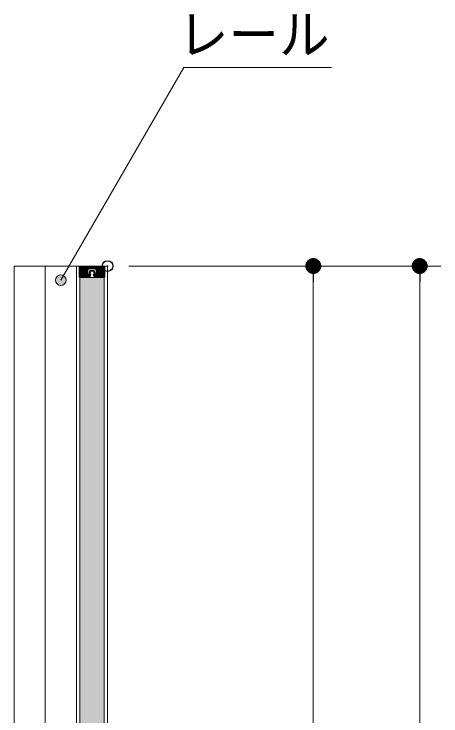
# Model space of a CAD drawing. Units: millimetres, scale not verified. Extents: x -9094 to 9094, y -4567 to 4567.
# Drawn here: x 1647 to 2249, y 2148 to 3138 of the extents above; entities that cross this region are included whole.
import ezdxf
from ezdxf.enums import TextEntityAlignment as Align

# ---------------------------------------------------------------- set-up
doc = ezdxf.new("R2010")
doc.units = ezdxf.units.MM
doc.header["$LTSCALE"] = 30
doc.header["$PDMODE"] = 32
doc.header["$PDSIZE"] = 15
for name, color, linetype, lineweight in [('0-0_3一般', 254, 'Continuous', 20), ('0-2_2寸法-1', 7, 'Continuous', 15), ('0-3_0', 7, 'Continuous', 25), ('0-5_2寸法-3', 7, 'Continuous', 15)]:
    doc.layers.add(name, color=color, linetype=linetype, lineweight=lineweight)
doc.layers.add('0-4_Defpoints', color=7, linetype='Continuous')
doc.styles.add('ＭＳ Ｐゴシック', font='')
doc.styles.get('ＭＳ Ｐゴシック').set_extended_font_data('MS PGothic')

# ---------------------------------------------------------------- blocks, each defined once
blk = doc.blocks.new('グループ-63')
at = {"layer": '0-0_3一般', "lineweight": 18}
for p, q in [((133037, 83092), (133059, 83092)), ((133037, 83016), (133075, 83016)), ((133063, 83096), (133063, 83116)), ((133071, 83124), (133079, 83124)), ((133083, 83008), (133083, 83000)), ((133087, 83116), (133087, 83096)), ((133193, 83116), (133193, 83096)), ((133197, 83008), (133197, 83000)), ((133209, 83124), (133201, 83124)), ((133243, 83016), (133205, 83016)), ((133217, 83096), (133217, 83116)), ((133243, 83092), (133221, 83092))]:
    blk.add_line(p, q, dxfattribs=at)
at = {"layer": '0-0_3一般', "color": 7, "lineweight": 15}
for p, q in [((133037, 83092), (133059, 83092)), ((133059, 83068), (133037, 83068)), ((133037, 83016), (133075, 83016)), ((133075, 82992), (133037, 82992)), ((133063, 83096), (133063, 83116)), ((133071, 83124), (133079, 83124)), ((133083, 83008), (133083, 83000)), ((133087, 83116), (133087, 83096)), ((133193, 83116), (133193, 83096)), ((133197, 83008), (133197, 83000)), ((133209, 83124), (133201, 83124)), ((133243, 83016), (133205, 83016)), ((133205, 82992), (133243, 82992)), ((133217, 83096), (133217, 83116)), ((133243, 83092), (133221, 83092)), ((133221, 83068), (133243, 83068))]:
    blk.add_line(p, q, dxfattribs=at)
at = {"layer": '0-0_3一般'}
for p, q in [((133086, 83089), (133037, 83089)), ((133083.8, 83083), (133037, 83083)), ((133079.5, 83077), (133037, 83077)), ((133071.6, 83071), (133037, 83071)), ((133081.2, 83013), (133037, 83013)), ((133083, 83007), (133037, 83007)), ((133083, 83001), (133037, 83001)), ((133081.2, 82995), (133037, 82995)), ((133086.9, 83095), (133062.9, 83095)), ((133087, 83113), (133063, 83113)), ((133087, 83107), (133063, 83107)), ((133087, 83101), (133063, 83101)), ((133086.4, 83119), (133063.6, 83119)), ((133217, 83113), (133193, 83113)), ((133217, 83107), (133193, 83107)), ((133217, 83101), (133193, 83101)), ((133217.1, 83095), (133193.1, 83095)), ((133216.4, 83119), (133193.6, 83119)), ((133243, 83089), (133194, 83089)), ((133243, 83083), (133196.2, 83083)), ((133243, 83007), (133197, 83007)), ((133243, 83001), (133197, 83001)), ((133243, 83013), (133198.8, 83013)), ((133243, 82995), (133198.8, 82995)), ((133243, 83077), (133200.5, 83077)), ((133243, 83071), (133208.4, 83071))]:
    blk.add_line(p, q, dxfattribs=at)
at = {"layer": '0-0_3一般', "color": 7, "lineweight": 15}
blk.add_lwpolyline([(133287, 83064), (133287, 83028), (133363, 83028), (133363, 83000), (133300, 82992), (133243, 82992), (133243, 83092), (133198, 83260), (133082, 83260), (133037, 83092), (133037, 82992), (132980, 82992), (132917, 83000), (132917, 83028), (132993, 83028), (132993, 83064), (132975, 83064), (132975, 83080), (132998.7, 83103.7), (133049.2, 83292), (133230.8, 83292), (133281.3, 83103.7), (133305, 83080), (133305, 83064)], close=True, dxfattribs=at)
at = {"layer": '0-0_3一般', "lineweight": 18}
for points in [[(133059, 83068), (133037, 83068), (133037, 83092)], [(133075, 82992), (133037, 82992), (133037, 83016)], [(133205, 82992), (133243, 82992), (133243, 83016)], [(133221, 83068), (133243, 83068), (133243, 83092)]]:
    blk.add_lwpolyline(points, dxfattribs=at)
for centre, radius, start, end in [((133059, 83096), 4, 270, 0), ((133059, 83096), 28, 270, 360), ((133071, 83116), 8, 90, 180), ((133075, 83008), 8, 0, 90), ((133075, 83000), 8, 270, 360), ((133079, 83116), 8, 0, 90), ((133201, 83116), 8, 90, 180), ((133221, 83096), 28, 180, 270), ((133205, 83008), 8, 90, 180), ((133205, 83000), 8, 180, 270), ((133209, 83116), 8, 0, 90), ((133221, 83096), 4, 180, 270)]:
    blk.add_arc(centre, radius, start, end, dxfattribs=at)
at = {"layer": '0-0_3一般', "color": 7, "lineweight": 15}
for centre, radius, start, end in [((133059, 83096), 4, 270, 0), ((133059, 83096), 28, 270, 0), ((133071, 83116), 8, 90, 180), ((133075, 83008), 8, 0, 90), ((133075, 83000), 8, 270, 0), ((133079, 83116), 8, 0, 90), ((133201, 83116), 8, 90, 180), ((133221, 83096), 28, 180, 270), ((133205, 83008), 8, 90, 180), ((133205, 83000), 8, 180, 270), ((133209, 83116), 8, 0, 90), ((133221, 83096), 4, 180, 270)]:
    blk.add_arc(centre, radius, start, end, dxfattribs=at)
at = {"layer": '0-0_3一般'}
for points in [[(132998.7, 83103.7), (133037, 83092), (133049.2, 83292)], [(133049.2, 83292), (133037, 83092), (133082, 83260)], [(133049.2, 83292), (133198, 83260), (133230.8, 83292)], [(133049.2, 83292), (133082, 83260), (133198, 83260)], [(133230.8, 83292), (133198, 83260), (133243, 83092)], [(133230.8, 83292), (133287, 83064), (133281.3, 83103.7)], [(133230.8, 83292), (133287, 83028), (133287, 83064)], [(133230.8, 83292), (133243, 83092), (133287, 83028)], [(133037, 82992), (132917, 83028), (132917, 83000)], [(133037, 82992), (132993, 83028), (132917, 83028)], [(133037, 82992), (132917, 83000), (132980, 82992)], [(132975, 83080), (132993, 83064), (132998.7, 83103.7)], [(132975, 83080), (132975, 83064), (132993, 83064)], [(132998.7, 83103.7), (132993, 83028), (133037, 82992)], [(132998.7, 83103.7), (132993, 83064), (132993, 83028)], [(132998.7, 83103.7), (133037, 82992), (133037, 83092)], [(133287, 83028), (133243, 83092), (133243, 82992)], [(133287, 83028), (133243, 82992), (133300, 82992)], [(133281.3, 83103.7), (133305, 83064), (133305, 83080)], [(133281.3, 83103.7), (133287, 83064), (133305, 83064)], [(133287, 83028), (133363, 83000), (133363, 83028)], [(133287, 83028), (133300, 82992), (133363, 83000)]]:
    blk.add_solid(points, dxfattribs=at)
blk = doc.blocks.new('グループ-64')
at = {"layer": '0-0_3一般', "lineweight": 18}
for p, q in [((132600, 83442), (132600, 83022)), ((133680, 83022), (133680, 83442)), ((132885, 83400), (132690, 83400)), ((132915, 83094), (132915, 83370)), ((133020, 83352), (133260, 83352)), ((133365, 83094), (133365, 83370)), ((133395, 83400), (133590, 83400))]:
    blk.add_line(p, q, dxfattribs=at)
at = {"layer": '0-0_3一般', "color": 7, "lineweight": 15}
for p, q in [((132600, 83442), (132600, 83022)), ((133680, 83022), (133680, 83442)), ((132885, 83400), (132690, 83400)), ((132915, 83094), (132915, 83370)), ((133020, 83352), (133260, 83352)), ((133365, 83094), (133365, 83370)), ((133395, 83400), (133590, 83400))]:
    blk.add_line(p, q, dxfattribs=at)
at = {"layer": '0-0_3一般'}
for p, q in [((132773.5, 83439), (132600, 83439)), ((132657, 83445), (132600.2, 83445)), ((132657, 83451), (132601.4, 83451)), ((132657, 83457), (132604.1, 83457)), ((132657, 83463), (132608.6, 83463)), ((132657, 83469), (132617, 83469)), ((132808.5, 83439), (132785.5, 83439)), ((133459.5, 83439), (132820.5, 83439)), ((133494.5, 83439), (133471.5, 83439)), ((133680, 83439), (133506.5, 83439)), ((133663, 83469), (133623, 83469)), ((133671.4, 83463), (133623, 83463)), ((133675.9, 83457), (133623, 83457)), ((133678.6, 83451), (133623, 83451)), ((133679.8, 83445), (133623, 83445)), ((132779.5, 83433), (132600, 83433)), ((133680, 83427), (132600, 83427)), ((133680, 83421), (132600, 83421)), ((133680, 83415), (132600, 83415)), ((133680, 83409), (132600, 83409)), ((133680, 83403), (132600, 83403)), ((133680, 83397), (132600, 83397)), ((133680, 83391), (132600, 83391)), ((133680, 83385), (132600, 83385)), ((133680, 83379), (132600, 83379)), ((133680, 83373), (132600, 83373)), ((133680, 83367), (132600, 83367)), ((133680, 83361), (132600, 83361)), ((133680, 83355), (132600, 83355)), ((133001.3, 83349), (132600, 83349)), ((132988.7, 83343), (132600, 83343)), ((132980.6, 83337), (132600, 83337)), ((132974.6, 83331), (132600, 83331)), ((132970.1, 83325), (132600, 83325)), ((132966.4, 83319), (132600, 83319)), ((132964, 83313), (132600, 83313)), ((132962.1, 83307), (132600, 83307)), ((132960.7, 83301), (132600, 83301)), ((132960.2, 83295), (132600, 83295)), ((132960, 83289), (132600, 83289)), ((132960, 83283), (132600, 83283)), ((132960, 83277), (132600, 83277)), ((132960, 83271), (132600, 83271)), ((132960, 83265), (132600, 83265)), ((132960, 83259), (132600, 83259)), ((132960, 83253), (132600, 83253)), ((132960, 83247), (132600, 83247)), ((132960, 83241), (132600, 83241)), ((132960, 83235), (132600, 83235)), ((132960, 83229), (132600, 83229)), ((132960, 83223), (132600, 83223)), ((132960, 83217), (132600, 83217)), ((132960, 83211), (132600, 83211)), ((132960, 83205), (132600, 83205)), ((132960, 83199), (132600, 83199)), ((132960, 83193), (132600, 83193)), ((132960, 83187), (132600, 83187)), ((132960, 83181), (132600, 83181)), ((132960, 83175), (132600, 83175)), ((132960, 83169), (132600, 83169)), ((132960, 83163), (132600, 83163)), ((132960, 83157), (132600, 83157)), ((132960, 83151), (132600, 83151)), ((132960, 83145), (132600, 83145)), ((132915, 83370), (132660, 83370)), ((132915, 83364), (132660, 83364)), ((132915, 83358), (132660, 83358)), ((132915, 83352), (132660, 83352)), ((132915, 83346), (132660, 83346)), ((132915, 83340), (132660, 83340)), ((132915, 83334), (132660, 83334)), ((132914.3, 83376), (132660.7, 83376)), ((132912.4, 83382), (132662.6, 83382)), ((132909, 83388), (132666, 83388)), ((132915, 83328), (132666, 83328)), ((132903, 83394), (132672, 83394)), ((132915, 83322), (132672, 83322)), ((132915, 83316), (132672, 83316)), ((132915, 83310), (132672, 83310)), ((132915, 83304), (132672, 83304)), ((132915, 83298), (132672, 83298)), ((132915, 83292), (132672, 83292)), ((132915, 83286), (132672, 83286)), ((132915, 83280), (132672, 83280)), ((132915, 83274), (132672, 83274)), ((132915, 83268), (132672, 83268)), ((132915, 83262), (132672, 83262)), ((132915, 83256), (132672, 83256)), ((132915, 83250), (132672, 83250)), ((132915, 83244), (132672, 83244)), ((132915, 83238), (132672, 83238)), ((132915, 83232), (132672, 83232)), ((132915, 83226), (132672, 83226)), ((132915, 83220), (132672, 83220)), ((132915, 83214), (132672, 83214)), ((132915, 83208), (132672, 83208)), ((132915, 83202), (132672, 83202)), ((132915, 83196), (132672, 83196)), ((132915, 83190), (132672, 83190)), ((132915, 83184), (132672, 83184)), ((132915, 83178), (132672, 83178)), ((132915, 83172), (132672, 83172)), ((132915, 83166), (132672, 83166)), ((132915, 83160), (132672, 83160)), ((132915, 83154), (132672, 83154)), ((132915, 83148), (132672, 83148)), ((132915, 83142), (132672, 83142)), ((132885, 83400), (132690, 83400)), ((133465.5, 83433), (132814.5, 83433)), ((133680, 83349), (133278.7, 83349)), ((133680, 83343), (133291.3, 83343)), ((133680, 83337), (133299.4, 83337)), ((133680, 83331), (133305.4, 83331)), ((133680, 83325), (133309.9, 83325)), ((133680, 83319), (133313.6, 83319)), ((133680, 83313), (133316, 83313)), ((133680, 83307), (133317.9, 83307)), ((133680, 83301), (133319.3, 83301)), ((133680, 83295), (133319.8, 83295)), ((133680, 83289), (133320, 83289)), ((133680, 83283), (133320, 83283)), ((133680, 83277), (133320, 83277)), ((133680, 83271), (133320, 83271)), ((133680, 83265), (133320, 83265)), ((133680, 83259), (133320, 83259)), ((133680, 83253), (133320, 83253)), ((133680, 83247), (133320, 83247)), ((133680, 83241), (133320, 83241)), ((133680, 83235), (133320, 83235)), ((133680, 83229), (133320, 83229)), ((133680, 83223), (133320, 83223)), ((133680, 83217), (133320, 83217)), ((133680, 83211), (133320, 83211)), ((133680, 83205), (133320, 83205)), ((133680, 83199), (133320, 83199)), ((133680, 83193), (133320, 83193)), ((133680, 83187), (133320, 83187)), ((133680, 83181), (133320, 83181)), ((133680, 83175), (133320, 83175)), ((133680, 83169), (133320, 83169)), ((133680, 83163), (133320, 83163)), ((133680, 83157), (133320, 83157)), ((133680, 83151), (133320, 83151)), ((133680, 83145), (133320, 83145)), ((133620, 83370), (133365, 83370)), ((133620, 83364), (133365, 83364)), ((133620, 83358), (133365, 83358)), ((133620, 83352), (133365, 83352)), ((133620, 83346), (133365, 83346)), ((133620, 83340), (133365, 83340)), ((133620, 83334), (133365, 83334)), ((133614, 83328), (133365, 83328)), ((133608, 83322), (133365, 83322)), ((133608, 83316), (133365, 83316)), ((133608, 83310), (133365, 83310)), ((133608, 83304), (133365, 83304)), ((133608, 83298), (133365, 83298)), ((133608, 83292), (133365, 83292)), ((133608, 83286), (133365, 83286)), ((133608, 83280), (133365, 83280)), ((133608, 83274), (133365, 83274)), ((133608, 83268), (133365, 83268)), ((133608, 83262), (133365, 83262)), ((133608, 83256), (133365, 83256)), ((133608, 83250), (133365, 83250)), ((133608, 83244), (133365, 83244)), ((133608, 83238), (133365, 83238)), ((133608, 83232), (133365, 83232)), ((133608, 83226), (133365, 83226)), ((133608, 83220), (133365, 83220)), ((133608, 83214), (133365, 83214)), ((133608, 83208), (133365, 83208)), ((133608, 83202), (133365, 83202)), ((133608, 83196), (133365, 83196)), ((133608, 83190), (133365, 83190)), ((133608, 83184), (133365, 83184)), ((133608, 83178), (133365, 83178)), ((133608, 83172), (133365, 83172)), ((133608, 83166), (133365, 83166)), ((133608, 83160), (133365, 83160)), ((133608, 83154), (133365, 83154)), ((133608, 83148), (133365, 83148)), ((133608, 83142), (133365, 83142)), ((133619.3, 83376), (133365.7, 83376)), ((133617.4, 83382), (133367.6, 83382)), ((133614, 83388), (133371, 83388)), ((133608, 83394), (133377, 83394)), ((133590, 83400), (133395, 83400)), ((133680, 83433), (133500.5, 83433)), ((132960, 83139), (132600, 83139)), ((132960, 83133), (132600, 83133)), ((132960, 83127), (132600, 83127)), ((132960, 83121), (132600, 83121)), ((132960, 83115), (132600, 83115)), ((132960, 83109), (132600, 83109)), ((132960, 83103), (132600, 83103)), ((132960, 83097), (132600, 83097)), ((132960, 83091), (132600, 83091)), ((132960, 83085), (132600, 83085)), ((132960, 83079), (132600, 83079)), ((132960, 83073), (132600, 83073)), ((132960, 83067), (132600, 83067)), ((132987, 83061), (132600, 83061)), ((132987, 83055), (132600, 83055)), ((132987, 83049), (132600, 83049)), ((132987, 83043), (132600, 83043)), ((132987, 83037), (132600, 83037)), ((132987, 83031), (132600, 83031)), ((132915, 83025), (132600, 83025)), ((132915, 83019), (132600.2, 83019)), ((132915, 83013), (132601.4, 83013)), ((132915, 83007), (132604.1, 83007)), ((132915, 83001), (132608.6, 83001)), ((132915, 82995), (132617, 82995)), ((132915, 83130), (132660, 83130)), ((132915, 83124), (132660, 83124)), ((132915, 83118), (132660, 83118)), ((132915, 83112), (132660, 83112)), ((132915, 83106), (132660, 83106)), ((132915, 83100), (132660, 83100)), ((132915, 83094), (132660, 83094)), ((132914.3, 83088), (132660.7, 83088)), ((132912.4, 83082), (132662.6, 83082)), ((132915, 83136), (132666, 83136)), ((132909, 83076), (132666, 83076)), ((132903, 83070), (132672, 83070)), ((132770.5, 83064), (132690, 83064)), ((132782.5, 83058), (132776.5, 83058)), ((132805.5, 83064), (132788.5, 83064)), ((132817.5, 83058), (132811.5, 83058)), ((132885, 83064), (132823.5, 83064)), ((133680, 83061), (133293, 83061)), ((133680, 83055), (133293, 83055)), ((133680, 83049), (133293, 83049)), ((133680, 83043), (133293, 83043)), ((133680, 83037), (133293, 83037)), ((133680, 83031), (133293, 83031)), ((133680, 83139), (133320, 83139)), ((133680, 83133), (133320, 83133)), ((133680, 83127), (133320, 83127)), ((133680, 83121), (133320, 83121)), ((133680, 83115), (133320, 83115)), ((133680, 83109), (133320, 83109)), ((133680, 83103), (133320, 83103)), ((133680, 83097), (133320, 83097)), ((133680, 83091), (133320, 83091)), ((133680, 83085), (133320, 83085)), ((133680, 83079), (133320, 83079)), ((133680, 83073), (133320, 83073)), ((133680, 83067), (133320, 83067)), ((133614, 83136), (133365, 83136)), ((133620, 83130), (133365, 83130)), ((133620, 83124), (133365, 83124)), ((133620, 83118), (133365, 83118)), ((133620, 83112), (133365, 83112)), ((133620, 83106), (133365, 83106)), ((133620, 83100), (133365, 83100)), ((133620, 83094), (133365, 83094)), ((133680, 83025), (133365, 83025)), ((133679.8, 83019), (133365, 83019)), ((133678.6, 83013), (133365, 83013)), ((133675.9, 83007), (133365, 83007)), ((133671.4, 83001), (133365, 83001)), ((133663, 82995), (133365, 82995)), ((133619.3, 83088), (133365.7, 83088)), ((133617.4, 83082), (133367.6, 83082)), ((133614, 83076), (133371, 83076)), ((133608, 83070), (133377, 83070)), ((133456.5, 83064), (133395, 83064)), ((133468.5, 83058), (133462.5, 83058)), ((133491.5, 83064), (133474.5, 83064)), ((133503.5, 83058), (133497.5, 83058)), ((133590, 83064), (133509.5, 83064))]:
    blk.add_line(p, q, dxfattribs=at)
at = {"layer": '0-0_3一般', "lineweight": 18}
for points in [[(133509.5, 83442), (133500.5, 83433), (133491.5, 83442), (133474.5, 83442), (133465.5, 83433), (133456.5, 83442), (132823.5, 83442), (132814.5, 83433), (132805.5, 83442), (132788.5, 83442), (132779.5, 83433), (132770.5, 83442), (132657, 83442), (132657, 83472), (132630, 83472)], [(133650, 83472), (133623, 83472), (133623, 83442), (133509.5, 83442)], [(132630, 82992), (132915, 82992), (132915, 83028), (132987, 83028), (132987, 83064), (132960, 83064), (132960, 83292)], [(132660, 83370), (132660, 83334), (132672, 83322), (132672, 83142), (132660, 83130), (132660, 83094)], [(133320, 83292), (133320, 83064), (133293, 83064), (133293, 83028), (133365, 83028), (133365, 82992), (133650, 82992)], [(133620, 83370), (133620, 83334), (133608, 83322), (133608, 83142), (133620, 83130), (133620, 83094)], [(132690, 83064), (132770.5, 83064), (132779.5, 83055), (132788.5, 83064), (132805.5, 83064), (132814.5, 83055), (132823.5, 83064), (132885, 83064)], [(133590, 83064), (133509.5, 83064), (133500.5, 83055), (133491.5, 83064), (133474.5, 83064), (133465.5, 83055), (133456.5, 83064), (133395, 83064)]]:
    blk.add_lwpolyline(points, dxfattribs=at)
at = {"layer": '0-0_3一般', "color": 7, "lineweight": 15}
for points in [[(133509.5, 83442), (133500.5, 83433), (133491.5, 83442), (133474.5, 83442), (133465.5, 83433), (133456.5, 83442), (132823.5, 83442), (132814.5, 83433), (132805.5, 83442), (132788.5, 83442), (132779.5, 83433), (132770.5, 83442), (132657, 83442), (132657, 83472), (132630, 83472)], [(133650, 83472), (133623, 83472), (133623, 83442), (133509.5, 83442)], [(132630, 82992), (132915, 82992), (132915, 83028), (132987, 83028), (132987, 83064), (132960, 83064), (132960, 83292)], [(132660, 83370), (132660, 83334), (132672, 83322), (132672, 83142), (132660, 83130), (132660, 83094)], [(133320, 83292), (133320, 83064), (133293, 83064), (133293, 83028), (133365, 83028), (133365, 82992), (133650, 82992)], [(133620, 83370), (133620, 83334), (133608, 83322), (133608, 83142), (133620, 83130), (133620, 83094)], [(132690, 83064), (132770.5, 83064), (132779.5, 83055), (132788.5, 83064), (132805.5, 83064), (132814.5, 83055), (132823.5, 83064), (132885, 83064)], [(133590, 83064), (133509.5, 83064), (133500.5, 83055), (133491.5, 83064), (133474.5, 83064), (133465.5, 83055), (133456.5, 83064), (133395, 83064)]]:
    blk.add_lwpolyline(points, dxfattribs=at)
blk.add_lwpolyline([(132664, 83442), (132664, 83475), (133616, 83475), (133616, 83442)], close=True, dxfattribs=at)
at = {"layer": '0-0_3一般', "lineweight": 18}
for centre, radius, start, end in [((132630, 83442), 30, 90, 180), ((133650, 83442), 30, 360, 90), ((132690, 83370), 30, 90, 180), ((132885, 83370), 30, 0, 90), ((133020, 83292), 60, 90, 180), ((133260, 83292), 60, 360, 90), ((133395, 83370), 30, 90, 180), ((133590, 83370), 30, 0, 90), ((132630, 83022), 30, 180, 270), ((132690, 83094), 30, 180, 270), ((132885, 83094), 30, 270, 360), ((133395, 83094), 30, 180, 270), ((133590, 83094), 30, 270, 360), ((133650, 83022), 30, 270, 0)]:
    blk.add_arc(centre, radius, start, end, dxfattribs=at)
at = {"layer": '0-0_3一般', "color": 7, "lineweight": 15}
for centre, radius, start, end in [((132630, 83442), 30, 90, 180), ((133650, 83442), 30, 0, 90), ((132690, 83370), 30, 90, 180), ((132885, 83370), 30, 0, 90), ((133020, 83292), 60, 90, 180), ((133260, 83292), 60, 0, 90), ((133395, 83370), 30, 90, 180), ((133590, 83370), 30, 0, 90), ((132630, 83022), 30, 180, 270), ((132690, 83094), 30, 180, 270), ((132885, 83094), 30, 270, 0), ((133395, 83094), 30, 180, 270), ((133590, 83094), 30, 270, 0), ((133650, 83022), 30, 270, 0)]:
    blk.add_arc(centre, radius, start, end, dxfattribs=at)
at = {"layer": '0-0_3一般'}
blk.add_solid([(132664, 83442), (133616, 83442), (132664, 83475), (133616, 83475)], dxfattribs=at)
blk = doc.blocks.new('グループ-65')
at = {"layer": '0-0_3一般', "color": 7, "lineweight": 15}
blk.add_line((132630, 82992), (133650, 82992), dxfattribs=at)
at = {"layer": '0-0_3一般'}
for name in ['グループ-64', 'グループ-63']:
    blk.add_blockref(name, (0, 0), dxfattribs=at)
blk = doc.blocks.new('グループ-66')
at = {"layer": '0-0_3一般', "color": 7, "lineweight": 15}
blk.add_lwpolyline([(132630, 59112), (132630, 82992), (133650, 82992), (133650, 59112)], close=True, dxfattribs=at)
at = {"layer": '0-0_3一般'}
blk.add_solid([(132630, 59112), (133650, 59112), (132630, 82992), (133650, 82992)], dxfattribs=at)
blk.add_blockref('グループ-65', (0, 0), dxfattribs=at)
blk = doc.blocks.new('グループ-74')
at = {"layer": '0-0_3一般', "color": 7, "lineweight": 15}
for points in [[(129840, 9915), (129840, 83475), (131160, 83475), (131160, 9915)], [(131160, 9915), (131160, 83475), (132480, 83475), (132480, 9915)], [(132480, 9915), (132480, 83475), (133800, 83475), (133800, 9915)]]:
    blk.add_lwpolyline(points, close=True, dxfattribs=at)
at = {"layer": '0-0_3一般'}
blk.add_blockref('グループ-66', (0, 0), dxfattribs=at)
blk = doc.blocks.new('グループ-75')
at = {"layer": '0-0_3一般'}
blk.add_blockref('グループ-74', (0, 0), dxfattribs=at)
blk = doc.blocks.new('_Dot')
at = {"layer": '0-3_0'}
blk.add_line((-15, 0), (-30, 0), dxfattribs=at)
for points in [[(0, 0), (-8.04, 12.66), (-6.39, 13.57)], [(0, 0), (-6.39, 13.57), (-4.64, 14.27)], [(0, 0), (-4.64, 14.27), (-2.81, 14.73)], [(0, 0), (-2.81, 14.73), (-0.94, 14.97)], [(0, 0), (-0.94, 14.97), (0.94, 14.97)], [(0, 0), (0.94, 14.97), (2.81, 14.73)], [(0, 0), (2.81, 14.73), (4.64, 14.27)], [(0, 0), (4.64, 14.27), (6.39, 13.57)], [(0, 0), (6.39, 13.57), (8.04, 12.66)], [(0, 0), (-15, 0), (-14.88, 1.88)], [(0, 0), (-14.88, -1.88), (-15, 0)], [(0, 0), (-14.88, 1.88), (-14.53, 3.73)], [(0, 0), (-14.53, -3.73), (-14.88, -1.88)], [(0, 0), (-14.53, 3.73), (-13.95, 5.52)], [(0, 0), (-13.95, -5.52), (-14.53, -3.73)], [(0, 0), (-13.95, 5.52), (-13.14, 7.23)], [(0, 0), (-13.14, -7.23), (-13.95, -5.52)], [(0, 0), (-13.14, 7.23), (-12.14, 8.82)], [(0, 0), (-12.14, -8.82), (-13.14, -7.23)], [(0, 0), (-12.14, 8.82), (-10.93, 10.27)], [(0, 0), (-10.93, -10.27), (-12.14, -8.82)], [(0, 0), (-10.93, 10.27), (-9.56, 11.56)], [(0, 0), (-9.56, -11.56), (-10.93, -10.27)], [(0, 0), (-9.56, 11.56), (-8.04, 12.66)], [(0, 0), (-8.04, -12.66), (-9.56, -11.56)], [(0, 0), (-6.39, -13.57), (-8.04, -12.66)], [(0, 0), (-4.64, -14.27), (-6.39, -13.57)], [(0, 0), (-2.81, -14.73), (-4.64, -14.27)], [(0, 0), (-0.94, -14.97), (-2.81, -14.73)], [(0, 0), (0.94, -14.97), (-0.94, -14.97)], [(0, 0), (8.04, 12.66), (9.56, 11.56)], [(0, 0), (9.56, 11.56), (10.93, 10.27)], [(0, 0), (10.93, 10.27), (12.14, 8.82)], [(0, 0), (12.14, 8.82), (13.14, 7.23)], [(0, 0), (13.14, 7.23), (13.95, 5.52)], [(0, 0), (13.95, 5.52), (14.53, 3.73)], [(0, 0), (14.53, 3.73), (14.88, 1.88)], [(0, 0), (14.88, 1.88), (15, 0)], [(0, 0), (2.81, -14.73), (0.94, -14.97)], [(0, 0), (4.64, -14.27), (2.81, -14.73)], [(0, 0), (6.39, -13.57), (4.64, -14.27)], [(0, 0), (8.04, -12.66), (6.39, -13.57)], [(0, 0), (9.56, -11.56), (8.04, -12.66)], [(0, 0), (10.93, -10.27), (9.56, -11.56)], [(0, 0), (12.14, -8.82), (10.93, -10.27)], [(0, 0), (13.14, -7.23), (12.14, -8.82)], [(0, 0), (13.95, -5.52), (13.14, -7.23)], [(0, 0), (14.53, -3.73), (13.95, -5.52)], [(0, 0), (14.88, -1.88), (14.53, -3.73)], [(0, 0), (15, 0), (14.88, -1.88)]]:
    blk.add_solid(points, dxfattribs=at)

msp = doc.modelspace()

# ---------------------------------------------------------------- hatches: boundary and pattern name
at = {"layer": '0-5_2寸法-3'}
msp.add_hatch(color=256, dxfattribs=at).paths.add_polyline_path([(1720.26, 2762.5, 1), (1705.24, 2762.5, 1)])

# ---------------------------------------------------------------- linework, layer by layer
at = {"layer": '0-2_2寸法-1'}
for p, q in [((1808.75, 2782.5), (2098.75, 2782.5)), ((2098.75, 2782.5), (2248.75, 2782.5)), ((2068.75, 353.01), (2068.75, 2759.99)), ((2218.75, 309.01), (2218.75, 2759.99))]:
    msp.add_line(p, q, dxfattribs=at)
at = {"layer": '0-4_Defpoints'}
for p in [(1778.75, 2782.5), (2068.75, 2782.5), (2218.75, 2782.5)]:
    msp.add_point(p, dxfattribs=at)
at = {"layer": '0-5_2寸法-3'}
msp.add_lwpolyline([(1712.75, 2762.5), (1885.96, 3062.5), (2094.31, 3062.5)], dxfattribs=at)
msp.add_circle((1712.75, 2762.5), 7.51, dxfattribs=at)

# ---------------------------------------------------------------- block references
at = {"layer": '0-0_3一般', "xscale": 0.03333333, "yscale": 0.03333333}
msp.add_blockref('グループ-75', (-2681.25, 0), dxfattribs=at)
at = {"layer": '0-2_2寸法-1', "xscale": 0.7503418, "yscale": 0.7503418, "rotation": 90}
for p in [(2068.75, 2782.5), (2218.75, 2782.5)]:
    msp.add_blockref('_Dot', p, dxfattribs=at)

# ---------------------------------------------------------------- texts
at = {"layer": '0-5_2寸法-3', "style": 'ＭＳ Ｐゴシック', "width": 0.95}
msp.add_text('レール', height=54.99, dxfattribs=at).set_placement((1877.89, 3065.06), align=Align.BOTTOM_LEFT)

doc.saveas('drawing.dxf')
